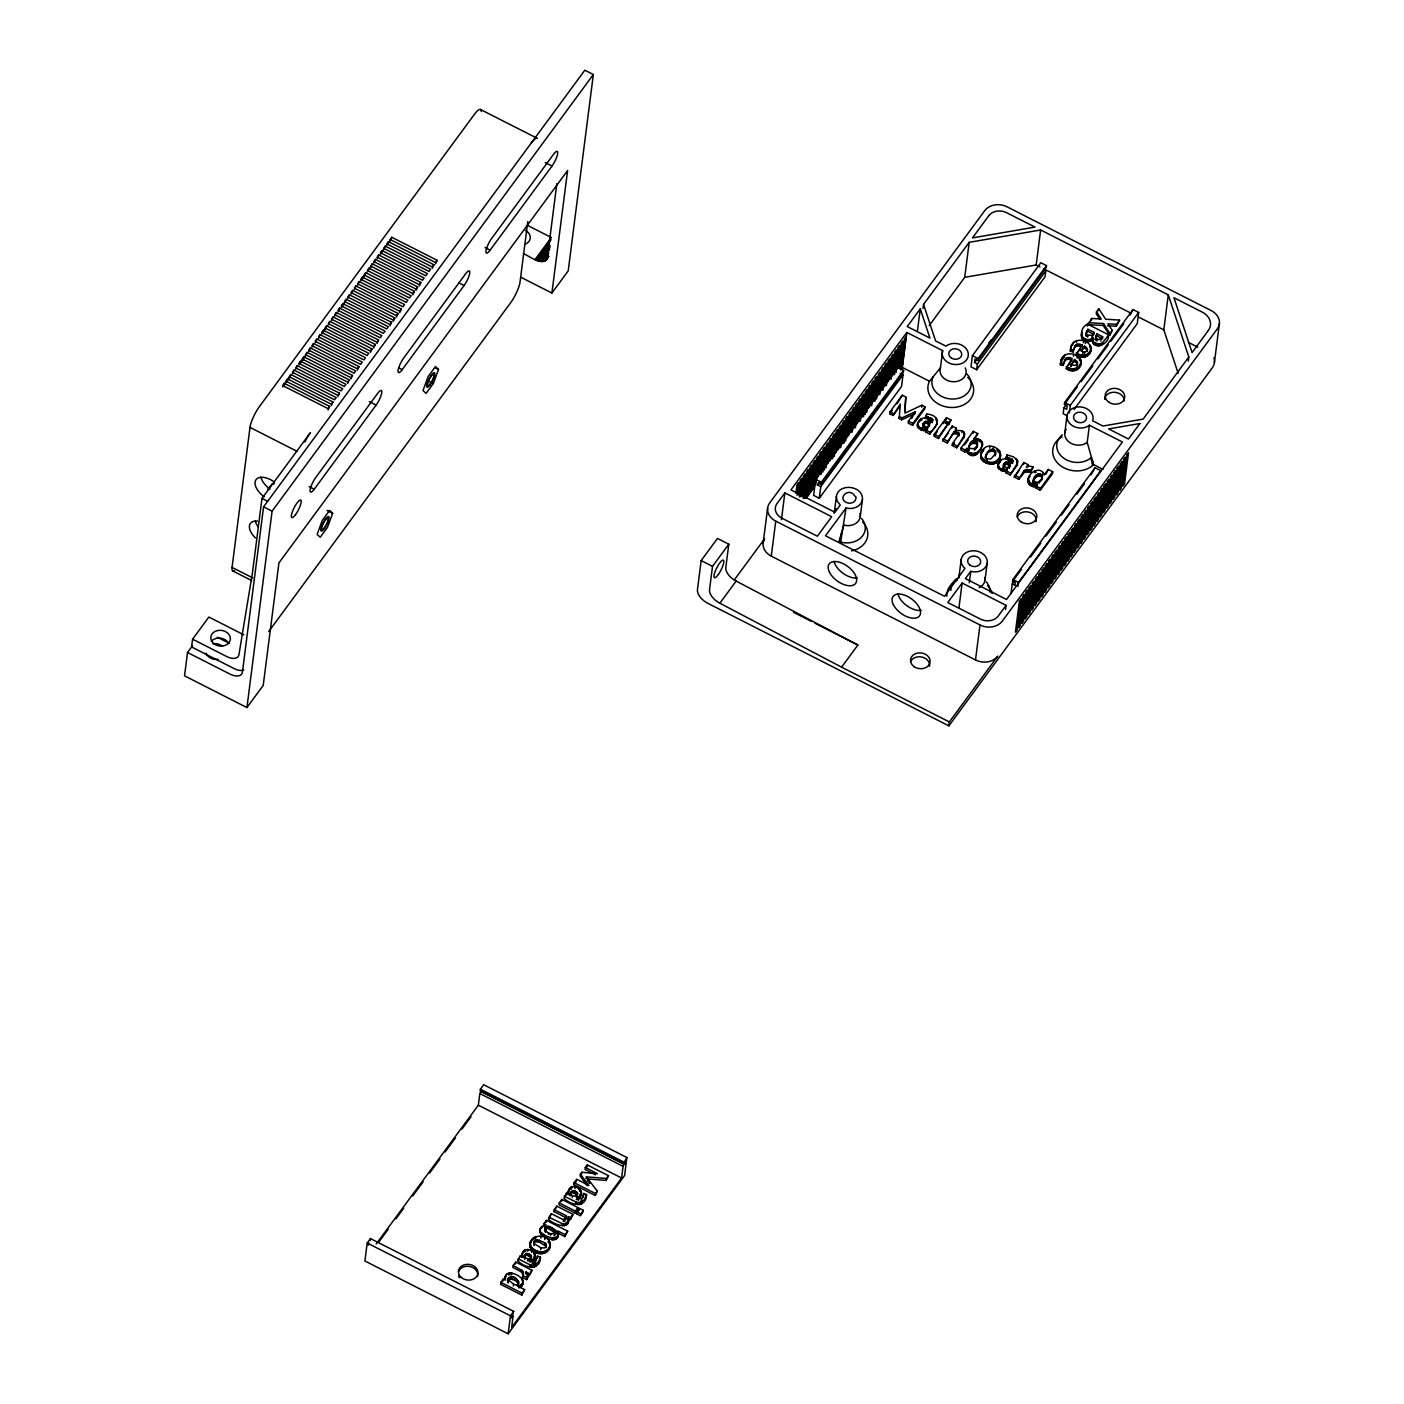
<?xml version="1.0" encoding="UTF-8"?>
<svg xmlns="http://www.w3.org/2000/svg" width="1404" height="1404" viewBox="0 0 1404 1404"><rect width="100%" height="100%" fill="white"/><g stroke="black" fill="none" stroke-linecap="round" stroke-linejoin="round"><path stroke-width="1.5" d="M1063.442 363.513L1066.391 357.915L1072.235 358.318L1065.952 368.48C1072.586 374.289 1083.449 368.55 1080.676 359.81C1076.412 351.175 1060.669 351.544 1060.617 362.811L1063.442 363.513L1063.197 365.461L1060.371 364.759L1060.511 363.303L1065.18 354.773M1080.676 359.81L1080.396 366.093M1073.393 349.982L1076.341 344.401L1082.186 344.787L1075.903 354.949C1082.537 360.775 1093.4 355.019 1090.61 346.297C1086.345 337.644 1070.62 338.031 1070.568 349.298L1073.393 349.982L1073.147 351.93L1070.322 351.228L1070.831 348.35M1090.61 346.297L1090.346 352.562M525.816 1273.919L526.061 1271.971L527.939 1275.797L526.605 1279.606L522.446 1277.482L523.429 1272.515L522.463 1270.69L513.18 1265.531L515.742 1262.056L531.941 1270.269L529.185 1275.622L531.941 1270.269M523.165 1275.99L523.429 1272.515M922.902 424.885L925.569 421.27L929.659 423.341L928.044 426.483L925.833 426.974L922.902 424.885L922.656 426.834M834.204 513.408L836.398 496.244C838.82 482.52 863.442 485.626 862.442 499.578L860.231 516.742M1092.909 337.697L1092.663 339.645C1081.484 347.771 1076.938 328.764 1087.503 324.078L1108.774 334.889L1108.511 336.837C1107.458 346.419 1089.785 350.193 1092.909 337.697C1089.504 341.821 1081.08 339.031 1081.589 333.503M1041.856 478.08L1041.61 480.01C1043.839 472.657 1032.238 476.605 1033.221 482.309C1032.519 469.48 1050.578 473.622 1037.696 482.502L1037.117 486.346C1031.045 488.908 1024.481 481.239 1030.22 476.272M1028.325 478.799L1030.22 483.187L1037.363 484.415L1036.152 488.171L1040.259 490.277L1052.474 473.674L1052.737 471.726L1048.244 469.445L1044.207 474.938C1040.943 464.654 1026.149 473.166 1028.044 482.011M1095.541 336.346L1096.068 338.382L1098.683 339.698L1103.053 336.942L1097.068 333.889L1095.243 339.364L1097.068 333.889M904.878 411.091L905.791 397.034L902.245 395.226L890.031 411.828L889.767 413.776L893.102 415.461L900.104 405.931M905.791 397.034L904.896 413.18L921.884 405.212L925.043 406.827L924.797 408.757L912.582 425.359L908.177 423.13L908.423 421.182L915.443 411.653L911.687 418.374M549.912 1247.191L549.929 1242.364C545.594 1232.186 526.956 1235.116 530.221 1247.507C534.661 1257.58 553.194 1254.79 549.929 1242.364M550.245 1243.786L549.403 1248.682M529.905 1246.103L530.765 1241.189M530.256 1242.698C530.028 1251.806 546.016 1255.773 549.648 1246.734M974.674 448.227L974.429 450.175C983.713 441.927 966.847 440.365 968.584 450.035C970.497 428.027 987.24 452.457 968.83 448.087M1009.283 466.391L1007.317 467.778L1003.772 466.584L1003.228 464.724L1005.878 462.091L1009.985 464.162L1009.02 468.322L1009.722 466.11L1006.844 464.004L1002.982 466.672M1033.519 479.571L1034.239 481.695L1037.696 482.502M959.248 434.064L952.491 443.576L952.245 445.524L956.703 447.788L964.267 437.013L963.846 431.958L962.144 430.765L955.053 430.291L956.247 428.132L952.21 426.079L942.663 440.663L947.156 442.944L954.106 431.888L958.581 432.748L959.002 436.012L959.055 433.345M963.846 431.958L964.513 435.082L956.703 447.788M915.18 413.601L901.666 419.814L899.192 418.55L900.35 404.001L893.102 415.461M556.054 1231.378C544.699 1242.014 540.119 1215.46 556.054 1231.378L555.756 1234.028M507.686 1278.974C525.851 1297.524 516.391 1265.917 507.441 1280.922C509.722 1276.517 519.708 1281.168 518.076 1285.45L518.567 1281.308M932.8 419.954L932.238 422.674L931.659 420.393L925.429 418.181L925.675 416.233L932.607 419.199L931.238 422.393C922.586 408.827 908.757 430.835 926.991 428.325L925.798 432.081L929.834 434.134L936.626 424.71L936.942 421.604M925.675 416.233L926.745 414.04C939.82 414.9 939.785 425.079 930.08 432.186L929.834 434.134M1013.109 460.775L1011.564 463.232C1002.895 449.649 989.065 471.674 1007.317 469.164L1006.106 472.902L1010.143 474.956L1016.935 465.549L1017.496 460.477L1013.741 456.984L1007.054 454.861L1005.755 459.003L1011.986 461.214L1012.547 463.495L1012.231 459.266L1006.001 457.055M1017.496 460.477L1017.18 463.601L1010.143 474.956M1000.543 453.931C1002.596 470.954 971.656 463.566 983.502 450.666L983.765 448.718C990.399 441.119 1007.037 451.737 997.612 459.828C991.013 467.55 974.358 456.791 983.765 448.718M1000.104 457.318L1000.087 454.457M192.541 645.682L187.522 652.491L184.538 675.833L246.928 707.546L263.215 685.415L278.922 562.916L567.602 170.551L551.895 293.05L520.708 277.185M243.91 634.819A13.127 7.16 36.3 0 1 242.91 634.345L208.88 617.058L192.594 639.189L191.593 646.963L234.135 668.585A13.127 7.16 36.3 0 0 243.857 670.006M234.503 570.638A16.409 3.984 -63.1 0 1 232.064 567.409L250 427.395A16.409 3.984 -63.1 0 1 259.389 406.616L474.359 114.408A16.409 3.984 -63.1 0 1 481.361 111.548M310.442 432.572L261.986 498.42L252.527 572.306L238.978 654.475A13.127 7.16 36.3 0 1 226.623 656.493L192.594 639.189M551.895 293.05L568.199 270.919L593.348 74.517L584.836 70.2L263.583 506.844L242.418 672.112A13.127 7.16 36.3 0 1 230.063 674.131L187.522 652.491M246.928 707.546L272.095 511.161L593.348 74.517M367.199 1242.996L364.9 1260.985L508.143 1333.8L624.587 1175.534L626.886 1157.545L483.66 1084.73L480.396 1089.153L480.15 1091.101L623.394 1163.916L625.008 1161.705L623.078 1166.338L621.586 1178.009L511.653 1327.429L513.144 1315.759L511.512 1317.97L513.706 1311.389L370.463 1238.574L367.199 1242.996L510.442 1315.811L508.143 1333.8M368.269 1245.155L368.585 1242.733M370.217 1240.522L370.463 1238.574M527.781 221.604L520.059 281.906A16.409 3.984 -63.1 0 1 510.67 302.702L268.69 631.572M556.861 183.626L547.384 257.616C543.208 267.743 528.36 255.212 523.429 253.72M376.167 1244.067L478.343 1105.194L479.835 1093.523L481.467 1091.312L624.71 1164.127M500.807 1282.343L500.561 1284.291L521.832 1295.102L524.657 1289.662L517.62 1286.082C535.679 1281.694 502.404 1263.249 505.493 1280.009L503.176 1279.132L500.807 1282.343L522.077 1293.154L521.832 1295.102M502.93 1281.08L503.176 1279.132M505.089 1276.411L504.615 1279.588L506.598 1274.305M505.422 1277.271L505.668 1275.323M507.634 1282.326L508.055 1278.272M508.704 1275.043L508.95 1273.095M508.195 1283.028L508.441 1281.08M508.423 1279.588L508.669 1277.64M509.161 1279.184L509.406 1277.236M510.108 1274.867L510.354 1272.919M510.038 1279.026L510.284 1277.096M511.021 1279.132L511.267 1277.184M511.688 1274.972L511.933 1273.024M513.18 1265.531L512.934 1267.479L521.323 1271.866L523.183 1274.463M512.513 1279.606L512.758 1277.658M515.496 1263.986L515.742 1262.056M513.355 1285.959L513.601 1284.011M514.601 1280.571L514.847 1278.623M530.063 1262.284L530.308 1260.336L533.432 1261.722L535.24 1261.09L537.644 1256.176L540.435 1257.159C540.558 1271.024 524.517 1268.251 517.865 1260.774L520.428 1255.685L522.709 1256.562C519.568 1242.751 544.401 1252.368 532.046 1261.529L535.029 1254.965M516.584 1281.676L516.83 1279.728M520.428 1255.685L517.865 1260.774M517.479 1286.029L517.743 1284.098M517.76 1282.554L518.023 1280.606M522.165 1255.422L521.919 1257.37L522.411 1252.894M518.48 1284.695L518.796 1282.027M523.043 1251.771L521.849 1256.053M519.094 1285.976L518.831 1287.924L522.2 1285.766L523.06 1280.097M521.323 1271.866L521.568 1269.918M524.499 1252.035L524.745 1250.086M520.129 1287.503L520.375 1285.555M522.2 1272.638L522.463 1270.69M524.833 1254.685L524.096 1257.651L524.833 1254.685L526.763 1253.439L530.677 1254.878L531.256 1258.721L531.396 1255.808M525.465 1251.543L525.728 1249.595M521.253 1286.784L521.498 1284.835M522.446 1277.482L523.411 1274.06M522.832 1273.516L523.078 1271.568M524.815 1259.458L524.341 1255.702M522.112 1280.729L522.358 1278.798M524.587 1256.633L525.71 1253.842M522.2 1285.766L522.446 1283.818M525.465 1255.773L526.763 1253.439M522.85 1284.555L523.306 1281.361M527.641 1251.192L527.886 1249.244M531.151 1257.738L527.728 1255.457L527.974 1253.509M527.518 1260.827L527.764 1258.879L525.061 1257.51M527.132 1273.077L527.693 1277.745M529.115 1255.983L529.361 1254.035M530.221 1247.507L530.484 1245.559M526.605 1279.606L527.939 1275.797M528.799 1260.95L531.502 1256.773M527.202 1278.974L527.448 1277.026M527.553 1276.324L527.799 1274.376M530.94 1248.805L531.186 1246.875M529.887 1260.581L530.133 1258.651M530.431 1256.826L530.677 1254.878M532.678 1240.206L532.923 1238.258M531.484 1252.315L531.73 1250.385M529.905 1266.812L530.168 1264.864L518.111 1258.844M532.011 1250.034L532.274 1248.086M534.047 1239.153L534.292 1237.205M534.433 1240.996L533.66 1244.313L534.433 1240.996L537.381 1239.714L544.647 1242.716L546.103 1244.137L546.314 1247.489L546.103 1244.137M531.274 1267.198L531.537 1265.25L530.168 1264.864M533.485 1251.175L533.731 1249.244M534.134 1245.717L533.924 1242.364M532.204 1263.372L532.449 1261.424M533.608 1253.877L533.853 1251.947M535.573 1238.416L535.819 1236.468M534.187 1242.944L535.661 1239.995M532.572 1267.338L532.818 1265.39L538.171 1262.442L540.435 1257.159M533.608 1260.055L533.853 1258.107M534.52 1252.877L534.643 1257.949M533.169 1263.67L533.432 1261.722M534.661 1255.86L534.906 1253.93M535.328 1252.245L535.573 1250.315M533.801 1267.233L534.047 1265.285M534.099 1263.565L534.362 1261.617M535.415 1241.943L537.118 1241.645L537.381 1239.714M535.24 1261.09L534.994 1263.038L536.1 1260.178M534.942 1266.882L535.187 1264.951M564.864 1236.608L565.128 1234.66L557.809 1230.939C563.022 1250.999 525.658 1230.852 546.051 1224.885L544.05 1223.568L546.419 1220.357L567.69 1231.168L564.864 1236.608L557.563 1232.887M537.276 1253.105L537.521 1251.157M539.978 1232.536L540.154 1229.448M539.908 1231.396L540.452 1228.307M536.012 1266.303L536.258 1264.355M545.858 1246.085L539.312 1242.066L539.557 1240.118M540.435 1233.66L540.224 1230.588M541.119 1227.149L540.189 1230.255M537.399 1258.124L537.644 1256.176M541.768 1228.184L542.014 1226.236M540.821 1238.135L541.084 1236.204M541.242 1234.783L540.68 1231.712M539.171 1253.649L539.417 1251.701M540.663 1249.753L540.909 1247.805L534.38 1243.786M543.804 1225.516L544.05 1223.568M540.979 1253.877L541.224 1251.929M544.366 1226.973L544.612 1225.025M544.629 1230.992L544.963 1228.307M544.717 1230.255L545.349 1227.57M546.174 1222.305L546.419 1220.357M545.103 1229.518L545.945 1226.973M542.716 1253.79L542.962 1251.859M544.682 1239.539L544.928 1237.591M545.401 1232.396L545.647 1230.448M544.401 1244.664L544.647 1242.716M545.7 1228.921L546.665 1226.605M546.419 1228.553L547.542 1226.482M548.543 1219.076L551.351 1213.653L562.723 1219.427L565.689 1218.637L565.935 1215.601L554.282 1209.686L556.844 1206.176L573.043 1214.407L570.48 1219.497L567.742 1218.409C571.849 1230.764 552.123 1224.341 548.543 1219.076L551.351 1213.653M544.383 1253.386L544.629 1251.438M555.808 1233.326L548.297 1228.518L548.543 1226.569M545.893 1252.649L546.138 1250.701M548.578 1234.379L548.824 1232.449M549.824 1228.991L550.07 1227.061M547.262 1251.596L547.507 1249.648M549.227 1241.031L548.982 1242.979L547.911 1241.75M548.473 1250.209L548.718 1248.261M550.666 1235.344L550.912 1233.414M551.86 1229.939L552.105 1227.991M566.233 1217.215L565.987 1219.163L565.689 1217.549L554.018 1211.617L554.282 1209.686M552.105 1239.978L552.351 1238.03L556.704 1236.942L558.564 1233.519M553.773 1231.01L554.018 1229.062M556.844 1206.176L554.018 1211.617M554.018 1235.766L554.264 1233.818M553.773 1239.943L554.036 1237.995M554.984 1231.922L555.229 1229.974M554.773 1235.362L555.019 1233.432M555.545 1232.624L555.791 1230.676M559.266 1202.895L559.02 1204.843L575.201 1213.074L578.027 1207.615L561.846 1199.385L559.266 1202.895L575.447 1211.125L575.201 1213.074M555.229 1239.574L555.475 1237.626M556.458 1238.89L556.704 1236.942M561.6 1201.333L561.846 1199.385M557.441 1237.854L557.704 1235.906M558.09 1236.678L558.336 1234.73M558.388 1232.256L558.318 1235.467M576.184 1199.595C592.786 1192.575 566.409 1177.71 568.831 1193.874L566.532 1193.014L563.969 1198.103C570.621 1205.58 586.679 1208.353 586.539 1194.471L583.766 1193.488L583.081 1197.436L583.766 1193.488M562.32 1225.797L562.565 1223.849L548.788 1217.145M566.286 1194.962L566.532 1193.014M563.285 1221.603L563.53 1219.655M564.162 1221.48L564.408 1219.532M568.287 1192.751L568.041 1194.681L568.216 1191.434M567.971 1193.365L568.515 1190.223M564.408 1225.99L564.654 1224.042L568.567 1220.813L567.988 1216.478L570.726 1217.549L573.043 1214.407M564.882 1221.129L565.128 1219.181M569.164 1189.083L568.269 1192.171M565.689 1217.549L565.935 1215.601M570.621 1189.363L570.866 1187.415M566.145 1225.429L566.391 1223.481M570.463 1193.014L570.287 1195.91C568.76 1191.013 575.271 1188.942 577.5 1193.119L576.886 1197.085L577.5 1193.119M570.217 1194.962L570.954 1191.996M571.586 1188.855L571.832 1186.906M567.549 1224.13L567.795 1222.182M570.708 1193.944L571.832 1191.154M568.497 1219.725L568.76 1217.777M568.304 1222.761L568.567 1220.813M568.655 1221.304L568.901 1219.356M572.13 1197.577L572.376 1195.629L570.533 1193.962M571.586 1193.102L572.885 1190.767M608.494 1175.71L606.458 1178.482L586.381 1176.85L597.209 1191.048L595.156 1195.453L573.867 1184.643L574.131 1182.694L576.658 1179.255L588.855 1185.467L580.396 1174.165L581.818 1172.252L597.507 1173.691L585.31 1167.496L587.223 1164.899L608.494 1175.71L606.212 1180.431L588.136 1178.956M570.48 1219.497L570.726 1217.549M577.377 1196.05L573.85 1192.768L574.096 1190.838M574.956 1188.661L575.219 1186.713M575.236 1193.295L575.482 1191.347M576.553 1194.155L576.798 1192.207M576.026 1204.123L576.272 1202.175L564.215 1196.155M580.396 1174.165L580.15 1176.113L587.398 1185.801M579.045 1188.433L579.729 1191.206L579.975 1189.258M577.395 1204.509L577.641 1202.561L576.272 1202.175M578.15 1198.841L581.151 1192.277M578.325 1200.683L578.571 1198.735L576.43 1197.647L578.395 1196.91M581.572 1174.2L581.818 1172.252M576.816 1213.898L579.659 1208.44L583.116 1210.195L582.871 1212.143L580.291 1215.653L576.816 1213.898L579.659 1208.44M578.694 1204.65L578.939 1202.719L584.292 1199.771L586.539 1194.471M579.712 1197.366L579.957 1195.418M580.642 1190.206L580.765 1195.278M580.782 1193.189L581.028 1191.241M579.905 1204.562L580.168 1202.614M581.116 1200.367L583.344 1195.488M585.31 1167.496L585.064 1169.444L595.524 1174.762M581.063 1204.211L581.309 1202.263M580.291 1215.653L583.116 1210.195M582.133 1203.614L582.379 1201.684M586.977 1166.847L587.223 1164.899M586.135 1178.798L586.381 1176.85M595.156 1195.453L597.209 1191.048M606.212 1180.431L606.458 1178.482M623.394 1163.916L626.886 1157.545M728.799 544.208L712.512 566.338L709.529 589.68A13.127 7.16 36.3 0 0 719.866 603.229L841.593 667.163L857.879 645.033L736.152 581.081A13.127 7.16 36.3 0 1 725.815 567.549L728.799 544.208L717.462 538.434L701.175 560.582L697.437 589.75A13.127 7.16 36.3 0 0 707.774 603.281L948.876 725.85L1212.319 367.795A16.409 13.145 7.3 0 0 1213.916 357.844M763.127 543.225L767.602 508.23M997.823 656.107L997.068 657.037A16.409 13.145 7.3 0 1 975.499 659.95L771.27 556.142L775.763 521.147A16.409 13.145 7.3 0 1 769.725 502.878L984.713 210.67A16.409 13.145 7.3 0 1 1007.037 206.809L1211.248 310.617A16.409 13.145 7.3 0 1 1217.286 328.905L1002.316 621.094A16.409 13.145 7.3 0 1 979.992 624.956L775.763 521.147M781.431 519.655L784.854 492.892L831.694 516.707L817.339 536.205L781.852 518.164A13.127 10.512 7.3 0 1 777.026 503.545L784.854 492.892M795.91 493.243L796.963 484.942L798.595 482.73L796.998 495.173M798.367 495.033L800.227 480.519L801.859 478.308L799.455 496.963M800.824 496.823L803.474 476.096L805.106 473.868L802.193 496.683M803.281 498.631L806.738 471.656L808.371 469.445L804.65 498.49M807.633 496.138L811.617 465.022L810.003 467.234L806.019 498.35L814.162 487.276L818.146 456.16L816.514 458.388L812.53 489.487M809.266 493.927L813.249 462.811L814.882 460.6L810.898 491.698L807.072 492.365M819.304 498.262L820.796 486.609L817.953 485.152L818.269 482.73L821.112 484.169L903.351 372.376L903.597 370.445L897.928 367.55L815.671 479.343L813.618 495.384L819.304 498.262L901.543 386.486L903.035 374.815L900.21 373.376M815.777 485.064L819.76 453.948L821.393 451.737L818.216 476.623M819.831 474.412L823.025 449.526L824.657 447.314L821.2 474.271M821.112 484.169L821.358 482.221L903.597 370.445M822.832 472.06L826.289 445.103L827.904 442.892L824.464 469.849M826.078 467.637L829.536 440.663L831.168 438.452L827.974 463.355M829.606 461.126L832.8 436.24L834.432 434.029L831.238 458.915M832.607 458.775L836.047 431.818L837.679 429.606L834.222 456.563M836.117 452.281L839.311 427.395L840.943 425.184L837.749 450.07M839.381 447.858L842.576 422.955L844.19 420.744L840.75 447.718M842.646 443.418L845.822 418.532L847.454 416.321L843.997 443.278M845.629 441.067L849.087 414.11L850.719 411.898L847.525 436.784M849.157 434.573L852.333 409.687L853.965 407.458L850.789 432.362M852.14 432.221L855.598 405.247L857.23 403.036L854.036 427.922M855.405 427.781L858.862 400.824L860.476 398.613L857.3 423.499M862.442 499.578C861.319 506.809 852.509 509.827 846.068 507.95L840.645 542.137L838.995 541.646L843.857 525.114A13.127 10.53 7.3 0 0 860.02 513.425M858.932 421.288L862.109 396.402L863.741 394.191L860.283 421.147M862.179 416.865L865.373 391.979L867.005 389.75L863.548 416.725M865.18 414.513L868.62 387.539L870.252 385.328L866.794 412.302M868.69 408.002L871.884 383.116L873.516 380.905L870.322 405.791M871.691 405.651L875.148 378.694L876.763 376.483L873.586 401.368M874.938 401.228L878.395 374.271L880.027 372.042L876.57 399.017M878.465 394.717L881.659 369.831L883.291 367.62L879.834 394.577M881.73 390.294L884.906 365.409L886.538 363.197L883.081 390.154M884.976 385.872L888.17 360.986L889.803 358.775L886.345 385.731M888.241 381.449L891.435 356.546L893.049 354.334L889.873 379.22M891.224 379.098L894.681 352.123L896.314 349.912L893.119 374.798M894.488 374.657L897.946 347.701L899.578 345.489L896.121 372.446M898.016 368.164L901.192 343.278L902.825 341.067L899.367 368.023M902.105 367.743L906.089 336.627L904.457 338.838L900.473 369.954L902.333 367.427L906.826 332.432L942.663 350.649L940.452 367.795L929.378 381.449A22.955 18.41 7.3 0 0 953.807 407.441A22.955 18.41 7.3 0 0 969.251 378.957M899.192 418.55L899.438 416.619L901.912 417.865L915.443 411.653M902.245 395.226L897.103 403.808M901.666 419.814L901.912 417.865M917.374 331.502L920.269 308.845L907.247 326.553L929.939 338.083L920.269 308.845M923.007 308.529L923.534 304.422L969.199 242.33L1040.645 229.975L1168.286 294.858L1188.819 357.002L1188.293 361.126M912.582 425.359L912.828 423.429L925.043 406.827M926.991 428.325L926.745 430.273C922.358 431.923 915.39 428.08 917.76 422.762M917.532 426.588L917.777 424.64M917.935 427.448L918.181 425.5M918.83 420.691L917.391 425.675M918.62 428.273L918.865 426.325M919.655 419.761L919.409 421.709L920.638 419.059M921.638 407.16L921.884 405.212M921.515 420.516L921.761 418.585M920.778 429.747L921.042 427.799M922.919 423.903L922.674 425.851L925.324 423.218L927.851 423.639L929.343 426.325L929.659 423.341M922.217 430.326L922.481 428.378M923.235 424.745L923.481 422.815M923.2 427.693L923.446 425.745M924.218 423.745L924.464 421.797M923.744 430.642L923.99 428.694M924.306 428.448L924.552 426.518M925.324 423.218L925.569 421.27M926.5 415.988L926.745 414.04M925.376 430.642L925.622 428.711M926.517 423.183L926.78 421.235M927.939 418.638L928.184 416.69M927.851 423.639L928.097 421.691M928.044 421.358L928.29 419.41M927.798 428.431L928.044 426.483M928.921 424.394L929.167 422.446M929.957 422.709L930.203 420.761M930.466 419.656L930.729 417.708M931.659 420.393L931.923 418.445M932.361 421.147L932.607 419.199M935.906 417.813L936.45 420.656L936.696 418.708M934.222 434.292L933.976 436.24L938.469 438.522L948.016 423.938L943.523 421.656L934.222 434.292L938.714 436.574L938.469 438.522M936.626 424.71L936.872 422.779M937.03 423.639L937.381 420.656M943.26 423.604L943.523 421.656M944.453 420.393L944.19 422.341L948.7 424.622L950.929 419.971L946.436 417.69L944.453 420.393L948.946 422.674L948.7 424.622M946.191 419.638L946.436 417.69M929.202 325.623L964.724 277.325L969.199 242.33M947.156 442.944L954.106 431.888M951.965 428.027L952.21 426.079M956.001 430.063L956.247 428.132M953.842 433.836L955.826 433.678L956.071 431.73M958.809 435.293L957.879 432.274M958.335 434.696L958.581 432.748M961.898 432.695L962.144 430.765M977.412 363.899L974.569 362.46L975.008 359.055L977.833 360.495L1046.243 267.532L1046.489 265.584L1040.82 262.706L972.41 355.668L970.989 366.848L976.657 369.726L1045.067 276.763L1045.804 270.937L977.412 363.899L976.657 369.726M974.376 439.838L977.781 433.625L973.305 431.344L961.091 447.946L960.845 449.894L964.952 451.983L966.724 448.49L964.952 451.983M964.267 437.013L964.636 433.415M977.833 360.495L978.097 358.546L1046.489 265.584M977.781 433.625L973.569 439.329C992.259 435.328 976.061 466.409 966.742 451.614L966.724 448.49M967.409 452.772L966.987 449.666M968.374 449.333L968.672 446.577M968.935 447.314L969.181 445.366M968.374 453.79L967.654 450.824M969.076 450.649L969.322 448.701M969.989 445.717L970.234 443.769M969.567 454.563L968.62 451.842M971.199 444.226L971.463 442.278M973.06 433.292L973.305 431.344M972.27 443.313L972.516 441.365M971.041 455.177L971.287 453.229L969.813 452.614M973.112 442.892L973.358 440.944M972.481 455.475L972.726 453.527L976.833 452.632L980.641 449.017L982.677 444.138M973.972 442.716L974.218 440.768M974.92 440.874L975.166 438.925M974.85 442.804L975.096 440.856M973.885 455.475L974.13 453.527M975.745 443.137L975.991 441.189M958.967 576.833L961.178 559.652M976.482 440.803L976.728 438.855M975.692 448.613L975.938 446.683M976.552 443.664L976.815 441.733M975.254 455.177L975.499 453.229M976.763 446.981L977.009 445.05M977.079 444.296L977.342 442.348M977.272 445.823L977.57 443.067M977.991 441.049L978.255 439.119M976.587 454.58L976.833 452.632M979.483 441.646L979.729 439.698M958.967 607.721L962.126 583.011L1006.089 605.352L1005.562 609.476M980.817 442.506L981.063 440.558M981.747 443.524L981.993 441.593M980.606 456.563L981.027 453.159M982.537 442.786L982.414 446.086M980.799 457.985L981.063 456.037M981.343 453.615L981.589 451.667M981.414 459.371L981.659 457.423M982.309 452.07L982.554 450.122M982.414 460.635L982.66 458.704M948.876 725.85L949.367 721.954L997.068 657.037M983.8 461.811L984.046 459.863M969.251 582.8L970.831 571.375A13.127 10.53 7.3 0 0 987.223 560.968A13.127 10.53 7.3 0 0 968.637 551.526A13.127 10.53 7.3 0 0 964.952 568.392L944.559 596.296L825.499 535.784L846.068 507.95M985.994 454.598L985.345 458.301C985.134 453.492 990.627 446.296 995.348 450.789L995.173 455.879L995.822 452.193M985.573 462.864L985.836 460.933M987.1 460.758L985.59 456.353M985.731 456.546L988.907 450.631M987.556 463.724L987.802 461.776M989.68 448.104L989.925 446.174M988.662 452.579L990.61 449.543M989.451 464.233L989.697 462.285M990.346 451.491L992.066 451.193L992.312 449.245M991.259 464.391L991.505 462.442M993.365 448.753L993.611 446.823M995.559 454.141L994.032 449.719M992.997 464.197L993.242 462.267M995.103 452.737L995.348 450.789M994.558 463.706L994.822 461.758M997.349 448.718L997.103 450.649L999.49 453.088L999.736 451.14M996.015 462.899L996.278 460.951M997.366 461.776L997.612 459.828M998.49 451.825L998.735 449.877M1007.317 469.164L1007.054 471.095L1005.685 471.481L1001.105 470.568L997.84 467.409L998.068 463.583M998.595 460.354L998.841 458.406M998.244 468.269L998.507 466.339M999.139 461.512L997.84 467.409M999.543 458.81L999.788 456.862M998.928 469.094L999.174 467.146M999.981 460.582L999.718 462.53L1000.964 459.88M985.011 580.168L987.205 562.986M975.499 659.95L979.992 624.956M1001.105 470.568L1001.35 468.62M1002.544 471.147L1002.789 469.199M1003.544 465.584L1003.807 463.636M1003.772 466.584L1003.509 468.515L1002.965 467.655M1004.527 464.566L1004.79 462.618M1004.053 471.463L1004.299 469.515M1005.633 464.04L1005.878 462.091M1006.808 456.809L1007.054 454.861M1005.685 471.481L1005.931 469.533M1006.844 464.004L1007.089 462.056M1008.247 459.459L1008.493 457.511M1008.16 464.461L1008.405 462.513M1008.353 462.179L1008.599 460.231M1009.23 465.215L1009.476 463.267M1009.651 467.146L1009.985 464.162M1010.266 463.531L1010.511 461.583M1010.792 460.477L1011.038 458.529M1040.031 266.953L1036.17 264.987L1040.645 229.975M1011.986 461.214L1012.231 459.266M1012.67 461.969L1012.916 460.021M1016.215 458.634L1016.759 461.477L1017.005 459.529M1028.167 464.689L1026.236 467.304L1029.114 466.04L1033.239 466.988L1030.606 472.183L1024.604 472.095L1018.725 479.326L1014.25 477.044L1023.797 462.46L1028.167 464.689L1027.921 466.637M1016.935 465.549L1017.18 463.601M1017.338 464.461L1017.689 461.477M1018.725 479.326L1023.937 470.831L1027.061 469.462L1030.852 470.235L1033.239 466.988M1023.551 464.408L1023.797 462.46M1023.691 472.779L1023.937 470.831M1024.604 472.095L1024.85 470.164M1025.657 471.656L1025.903 469.708M1011.003 593.646L1012.249 583.924L1014.829 580.431M1012.249 583.924L1015.092 585.363L1015.39 582.941L1012.565 581.502L1012.81 579.554L1095.05 467.76L1100.736 470.638L1018.479 582.432L1017.97 586.451M1026.815 471.411L1027.061 469.462M1028.711 471.516L1028.956 469.568M1028.342 483.169L1028.588 481.221M1028.992 484.204L1029.237 482.256M1030.606 472.183L1030.852 470.235M1029.974 485.135L1030.22 483.187M1031.291 485.942L1031.536 483.994M1032.66 486.468L1032.923 484.52M1033.449 483.029L1033.713 481.081M1033.783 480.343L1034.028 478.395M1034.888 470.691L1034.643 472.639L1036.222 472.148M1033.993 483.643L1034.239 481.695M1034.871 478.694L1035.117 476.763M1034.204 486.732L1034.45 484.784M1034.818 484.187L1035.064 482.239M1036.117 477.167L1036.363 475.219M1035.713 484.52L1035.959 482.572M1035.731 486.697L1035.976 484.749M1037.152 476.254L1037.398 474.306M1036.591 484.608L1036.836 482.66M1037.977 475.851L1038.24 473.903M1038.855 475.693L1039.1 473.745M1039.767 475.798L1040.013 473.85M1039.346 483.099L1039.592 481.151M1040.715 476.167L1040.961 474.219M1040.575 481.607L1040.82 479.659M1041.487 476.676L1041.733 474.727M1040.259 490.277L1040.522 488.329L1052.737 471.726M1041.961 477.29L1042.224 475.342M1042.189 477.992L1042.435 476.044M1042.119 478.799L1042.365 476.869M1043.154 474.622L1043.4 472.674M1060.371 364.759L1061.143 359.933M1048.244 469.445L1045.98 474.131M1063.583 357.757L1063.828 355.809M1063.197 365.461L1065.022 359.213M1064.776 361.161L1066.391 357.915M1066.145 359.863L1067.812 359.266L1068.058 357.336M1067.461 369.234L1067.707 367.286L1066.198 366.532M1070.322 351.228L1071.076 346.419M1068.374 365.18L1071.989 360.249L1069.76 359.406L1070.006 357.458M1066.496 404.37L1063.916 407.88L1063.161 413.706L1066.952 415.637L1064.829 432.941M1074.007 409.582L1137.24 323.622L1138.679 312.443L1133.01 309.564L1064.601 402.527L1064.355 404.475L1067.18 405.914L1066.759 409.319L1063.916 407.88M1069.269 370.042L1069.515 368.094L1067.707 367.286M1074.551 359.529L1070.673 366.409L1074.551 359.529L1077.394 361.951L1076.938 366.251L1077.675 363.127M1073.779 342.295L1072.34 345.595M1070.989 370.568L1071.234 368.62L1069.515 368.094M1073.446 356.3L1073.691 354.352M1073.147 351.93L1074.973 345.7M1072.638 370.814L1072.884 368.866L1077.394 367.848L1080.641 364.145M1074.727 347.648L1076.341 344.401M1076.394 342.471L1076.64 340.523M1074.2 370.779L1074.446 368.831M1069.321 412.864L1070.269 405.405L1138.679 312.443M1076.096 346.332L1077.763 345.753L1078.009 343.804M1077.43 365.075L1076.341 360.74M1077.131 358.178L1077.394 356.23M1077.412 355.721L1077.658 353.773L1076.148 353.001M1075.745 370.445L1075.99 368.497M1077.149 363.882L1077.394 361.951M1082.186 344.787L1081.94 346.735L1079.711 345.875L1079.957 343.945M1049.63 585.679L1053.614 554.58L1051.982 556.791L1047.998 587.907L1049.63 585.679L1045.804 586.346M1077.149 369.796L1077.394 367.848M1078.816 357.336L1079.658 360.477L1079.904 358.529M1081.326 336.591L1081.571 334.643M1081.887 332.327L1081.343 335.451M1079.22 356.511L1079.465 354.58L1077.658 353.773M1081.624 337.82L1081.87 335.872M1078.395 368.831L1078.658 366.883M1082.273 338.943L1082.537 336.995M1079.518 367.567L1079.764 365.619M1080.94 357.037L1081.185 355.107L1079.465 354.58M1083.309 339.926L1083.555 337.978M1083.397 342.787L1083.642 340.839M1080.834 364.636L1081.098 361.249M1082.747 353.65L1082.993 351.702L1080.869 350.93L1084.502 345.998L1087.626 349.614L1086.134 351.632L1082.993 351.702M1082.589 357.283L1082.835 355.352L1087.345 354.317L1090.592 350.631M1084.695 340.786L1084.941 338.838M1081.835 351.228L1084.502 345.998M1085.713 334.205L1087.907 329.238L1094.26 332.467L1094.014 334.415L1087.661 331.186L1087.907 329.238M1087.24 326.026L1087.503 324.078M1085.327 343.629L1085.573 341.681M1086.591 331.028L1086.415 336.328L1085.748 335.328M1084.151 357.265L1084.397 355.317M1084.502 353.878L1084.748 351.948M1119.655 320.094L1116.566 324.289L1107.914 323.815L1112.196 330.221L1109.634 335.31L1103.281 325.5L1088.275 324.64L1091.645 318.445L1101.227 319.024L1096.506 311.828L1098.788 308.722L1105.668 319.234L1119.655 320.094L1116.32 326.237L1107.668 325.763M1087.38 351.562L1086.292 347.227M1086.889 341.576L1087.152 339.628M1087.749 337.223L1087.995 335.275L1086.661 334.38M1085.696 356.914L1085.941 354.984M1087.1 350.368L1087.345 348.42M1091.399 320.375L1091.645 318.445M1059.406 572.411L1063.39 541.295L1061.757 543.506L1057.774 574.622L1059.406 572.411L1055.58 573.06M1087.1 356.265L1087.345 354.317M1088.96 341.646L1089.206 339.715M1088.346 355.317L1088.609 353.369M1089.609 346.963L1089.855 345.015M1090.89 340.997L1091.136 339.066M1089.469 354.036L1089.715 352.088M1091.75 337.118L1094.26 332.467M1090.785 351.105L1091.031 347.718M1092.839 336.012L1093.084 334.064M1096.506 311.828L1096.261 313.776L1099.806 319.164M1092.716 342.629L1092.575 339.189M1093.716 343.945L1092.979 340.698M1098.542 310.67L1098.788 308.722M1095.927 337.065L1096.173 335.117M1095.804 340.312L1096.068 338.382M1095.243 344.98L1095.489 343.032L1093.962 341.997M1096.559 345.542L1096.805 343.594L1095.489 343.032M1096.98 341.137L1097.226 339.189M1097.823 345.858L1098.086 343.91L1096.805 343.594M1099.051 345.928L1099.314 343.98L1102.473 342.857L1108.774 334.889M1102.947 469.392L1093.593 464.636L1087.205 442.4L1089.399 425.236L1122.393 441.997L1006.51 599.49L965.39 578.588L970.726 571.323M1100.245 345.735L1100.49 343.804M1100.894 341.119L1101.157 339.171M1103.281 325.5L1103.544 323.569L1088.521 322.692M1102.228 344.805L1102.473 342.857M1109.634 335.31L1112.196 330.221M1095.05 467.76L1090.961 474.938M1116.32 326.237L1116.566 324.289M1133.01 309.564L1130.167 315.005M1178.167 373.359L1163.811 329.87L1168.286 294.858M1214.425 362.443L1219.409 323.552M839.662 541.856L841.487 533.169M1092.33 341.137L1092.663 339.645M836.398 496.244L837.065 500.877L840.276 505.036L834.941 512.267L790.943 489.908L906.826 332.432M332.643 513.32L327.448 527.395L320.182 537.293L317.146 534.38L322.341 520.305L329.624 510.424L332.643 513.32L326.974 510.442M433.309 383.538L438.504 369.463L435.486 366.549L428.202 376.43L423.008 390.505L426.026 393.418L433.309 383.538L429.519 381.607M546.577 1245.541L544.822 1247.91L540.909 1247.805M940.417 367.901L940.452 367.795A13.127 10.53 7.3 0 0 953.772 381.748A13.127 10.53 7.3 0 0 965.268 367.918M933.116 376.851L932.835 377.465A19.674 15.777 7.3 0 0 955.141 398.894A19.674 15.777 7.3 0 0 966.742 373.868M282.678 386.925L284.292 383.362L329.677 406.423L328.062 409.986M283.503 386.486L287.539 378.922L332.923 402L331.309 405.563M285.942 382.485L287.539 378.922M286.767 382.063L290.803 374.499L336.188 397.578L334.556 399.789L289.171 376.711M289.189 378.062L290.803 374.499M292.453 373.639L294.05 370.077L339.435 393.138L337.837 396.7M295.7 369.217L297.315 365.654L342.699 388.715L341.067 390.926L295.682 367.866L297.315 365.654M298.964 364.777L300.579 361.214L345.963 384.292L344.331 386.504L298.947 363.425L300.579 361.214M299.789 364.356L303.826 356.791L349.21 379.852L347.595 383.432M302.229 360.354L303.826 356.791M303.053 359.933L307.09 352.369L352.474 375.43L350.86 378.992M305.475 355.932L307.09 352.369M308.74 351.509L310.337 347.929L355.721 371.007L354.106 373.218L308.722 350.158L310.337 347.929M311.986 347.069L313.601 343.506L358.985 366.584L357.371 370.147M315.251 342.646L316.865 339.084L362.25 362.144L360.617 364.373L315.233 341.295L316.865 339.084M318.515 338.224L320.112 334.661L365.496 357.722L363.864 359.933L318.497 336.872L320.112 334.661M321.762 333.801L323.376 330.221L368.761 353.299L367.128 355.51L321.744 332.45L323.376 330.221M322.587 333.362L326.641 325.798L372.007 348.876L370.41 352.439M325.026 329.361L326.641 325.798M328.273 324.938L329.887 321.376L375.272 344.436L373.657 347.999M331.537 320.516L333.152 316.953L378.536 340.014L376.921 343.576M334.801 316.075L336.398 312.513L381.783 335.591L380.151 337.802L334.784 314.724L336.398 312.513M338.048 311.653L339.663 308.09L385.047 331.168L383.415 333.38L338.031 310.302L339.663 308.09M341.312 307.23L342.927 303.668L388.294 326.728L386.679 328.94L341.295 305.879L342.927 303.668M342.137 306.792L346.174 299.245L391.558 322.306L389.943 325.868M344.559 302.808L346.174 299.245M347.823 298.368L349.438 294.805L394.822 317.883L393.208 321.446M351.088 293.945L352.685 290.382L398.069 313.461L396.472 317.023M354.334 289.522L355.949 285.96L401.333 309.02L399.719 312.583M357.599 285.1L359.213 281.537L404.58 304.598L402.966 306.809L357.581 283.748L359.213 281.537M360.846 280.66L362.46 277.097L407.844 300.175L406.212 302.387L360.828 279.308L362.46 277.097M361.67 280.238L365.724 272.674L411.109 295.735L409.477 297.964L364.092 274.886M364.11 276.237L365.724 272.674M367.374 271.814L368.971 268.252L414.355 291.312L412.758 294.875M368.989 269.603L372.235 263.812L417.62 286.89L416.005 290.452M370.621 267.392L372.235 263.812M373.885 262.952L375.5 259.389L420.867 282.467L419.269 286.03M377.132 258.529L378.747 254.966L424.131 278.027L422.499 280.256L377.114 257.178L378.747 254.966M380.396 254.106L382.011 250.544L427.395 273.604L425.763 275.816L380.379 252.755L382.011 250.544M381.221 253.668L385.258 246.104L430.642 269.182L429.01 271.393L383.643 248.332M383.661 249.666L385.258 246.104M386.907 245.244L388.522 241.681L433.906 264.759L432.292 268.322M388.539 243.032L391.786 237.258L437.153 260.319L435.556 263.882M390.172 240.821L391.786 237.258M577.623 1194.102L575.166 1196.313L572.376 1195.629M925.798 432.081L926.745 430.273M1006.106 472.902L1007.054 471.095M1036.152 488.171L1037.117 486.346M995.418 453.948L990.803 459.003L987.345 458.81M530.519 1243.137L531.467 1241.592M267.795 489.241L272.007 484.064L274.482 483.696M284.292 383.362L282.66 385.573L328.045 408.634L329.677 406.423M294.05 370.077L292.436 372.288L337.82 395.349L339.435 393.138M313.601 343.506L311.969 345.717L357.353 368.796L358.985 366.584M329.887 321.376L328.255 323.587L373.639 346.665L375.272 344.436M333.152 316.953L331.519 319.164L376.904 342.225L378.536 340.014M349.438 294.805L347.806 297.016L393.19 320.094L394.822 317.883M352.685 290.382L351.07 292.594L396.437 315.672L398.069 313.461M355.949 285.96L354.317 288.171L399.701 311.232L401.333 309.02M368.971 268.252L367.357 270.463L412.723 293.524L414.355 291.312M375.5 259.389L373.868 261.6L419.252 284.679L420.867 282.467M388.522 241.681L386.89 243.892L432.274 266.971L433.906 264.759M332.923 402L331.291 404.212L285.907 381.133M349.21 379.852L347.578 382.081L302.193 359.003M352.474 375.43L350.842 377.641L305.458 354.58M372.007 348.876L370.393 351.088L325.008 328.01M391.558 322.306L389.926 324.517L344.542 301.456M417.62 286.89L415.988 289.101L370.603 266.04M437.153 260.319L435.538 262.53L390.154 239.47M314.25 489.189L376.149 405.072A9.846 2.387 -63.1 0 0 381.783 392.593A9.846 2.387 -63.1 0 0 377.641 393.401L315.742 477.518A9.846 2.387 -63.1 0 0 310.108 489.996A9.846 2.387 -63.1 0 0 314.25 489.189L309.143 486.591M402.193 369.656L464.092 285.538A9.846 2.387 -63.1 0 0 469.726 273.06A9.846 2.387 -63.1 0 0 465.584 273.868L403.703 357.985A9.846 2.387 -63.1 0 0 398.069 370.463A9.846 2.387 -63.1 0 0 402.193 369.656L398.789 367.918M490.154 250.123L552.035 166.005A9.846 2.387 -63.1 0 0 557.669 153.527A9.846 2.387 -63.1 0 0 553.527 154.335L491.646 238.452A9.846 2.387 -63.1 0 0 486.012 250.93A9.846 2.387 -63.1 0 0 490.154 250.123L485.047 247.525M535.029 259.617L551.316 237.487L528.115 225.693M536.03 260.091L551.07 239.663M537.03 260.512L549.543 243.489M538.013 260.846L549.28 245.524M538.978 261.126L550.245 245.805M539.926 261.337L549.947 247.718M540.838 261.46L549.613 249.543M541.733 261.53L547.981 253.018M542.558 261.513L548.824 253.001M543.348 261.425L548.367 254.615M544.085 261.267L547.841 256.16M544.752 261.039L548.508 255.932M545.366 260.723L548.402 256.95M546.349 259.933L548.859 256.528M719.866 603.229L736.152 581.081M817.953 485.152L820.533 481.66M820.796 486.609L903.035 374.815M889.767 413.776L892.224 410.442M942.663 350.649L942.611 350.719A13.127 10.53 7.3 0 0 956.422 364.566A13.127 10.53 7.3 0 0 967.11 350.052A13.127 10.53 7.3 0 0 945.98 346.139L935.608 340.979L923.534 304.422M974.569 362.46L977.149 358.95M988.767 343.155L991.347 339.663M935.134 434.661L937.451 431.502M938.714 436.574L948.016 423.938M948.946 422.674L950.929 419.971M942.663 440.663L948.472 432.765M952.245 445.524L954.422 442.558M964.495 444.91L968.163 439.926M379.133 1241.645L388.188 1229.342M395.963 1218.777L403.72 1208.23M412.776 1195.927L423.13 1181.852M429.589 1173.06L439.943 1158.984M445.121 1151.947L455.475 1137.889M461.951 1129.097L471.007 1116.777M1088.275 324.64L1090.346 321.797M1086.345 332.976L1087.661 331.186M1078.307 351.667L1080.729 348.385M1065.636 402.72L1077.254 386.925M1081.133 381.677L1092.751 365.882M1097.91 358.862L1108.23 344.822M1110.81 341.33L1123.726 323.78M1014.25 477.044L1018.9 470.726M962.126 583.011L947.788 602.509L980.413 619.094A13.127 10.512 7.3 0 0 998.262 616.005L1006.089 605.352M1012.565 581.502L1021.55 569.269M1030.554 557.037L1040.838 543.067M1045.98 536.082L1056.264 522.112M1061.389 515.128L1069.111 504.633M1076.815 494.155L1084.52 483.678M573.867 1184.643L576.395 1181.203M1188.819 357.002L1143.137 419.094L1102.947 426.044L1092.645 420.796A13.127 10.53 7.3 0 0 1078.886 406.879A13.127 10.53 7.3 0 0 1068.198 421.393A13.127 10.53 7.3 0 0 1089.329 425.307L1089.399 425.236M575.447 1211.125L578.027 1207.615M522.077 1293.154L524.657 1289.662M565.128 1234.66L567.69 1231.168M510.442 1315.811L513.706 1311.389M734.327 579.887L764.583 538.855A16.409 13.145 7.3 0 0 771.27 556.142M1060.652 437.75A22.955 18.41 7.3 0 0 1059.213 464.619A22.955 18.41 7.3 0 0 1092.61 465.531L1093.593 464.636M1062.407 434.819A19.674 15.777 7.3 0 0 1062.846 457.493A19.674 15.777 7.3 0 0 1090.926 457.827L1091.47 457.353M1077.201 364.303L1074.797 365.461L1070.919 364.461M1087.135 442.471L1087.205 442.4A13.127 10.53 7.3 0 1 1070.181 442.822A13.127 10.53 7.3 0 1 1066.18 429.308M581.361 1198.419L578.571 1198.735M1092.014 335.187L1087.995 335.275M530.308 1260.336L532.292 1259.581M964.724 277.325L1036.17 264.987M572.621 1192.716L573.85 1192.768M526.518 1255.387L527.728 1255.457M1098.086 343.91L1099.314 343.98M1077.763 345.753L1079.711 345.875M1067.812 359.266L1069.76 359.406M527.764 1258.879L529.045 1259.002M562.565 1223.849L564.654 1224.042M547.297 1228.43L548.297 1228.518M577.641 1202.561L578.939 1202.719M531.537 1265.25L532.818 1265.39M1081.185 355.107L1082.835 355.352M1071.234 368.62L1072.884 368.866M537.118 1241.645L539.312 1242.066M552.351 1238.03L546.191 1236.117L541.505 1232.835M971.287 453.229L972.726 453.527M992.066 451.193L993.786 451.667M955.826 433.678L957.633 434.205M1043.892 268.919L1130.922 313.145M1138.662 317.093L1163.811 329.87M1188.381 342.365L1197.84 347.174M1096.822 335.837L1102.807 338.89M972.41 355.668L978.097 358.546M1064.601 402.527L1070.269 405.405M480.501 109.494L537.241 138.329M545.226 162.548L552.035 166.005M902.333 367.427L929.501 381.239M890.031 411.828L893.348 413.513M908.423 421.182L912.828 423.429M926.043 430.133L930.08 432.186M942.909 438.715L947.402 440.996M952.491 443.576L956.966 445.858M961.091 447.946L965.197 450.035M1006.37 470.972L1010.389 473.008M1014.513 475.096L1018.988 477.378M1036.398 486.24L1040.522 488.329M458.985 282.941L464.092 285.538M815.671 479.343L821.358 482.221M1012.81 579.554L1018.479 582.432M434.713 367.532L438.504 369.463M701.175 560.582L712.512 566.338M793.523 612.319L811.073 621.235M814.969 623.218L857.879 645.033M369.34 401.614L376.149 405.072M841.593 667.163L949.367 721.954M250 427.395L297.262 451.439M261.986 498.42L267.655 501.298M263.583 506.844L272.095 511.161M232.064 567.409L252.86 577.974M232.818 570.972L251.72 580.589M217.357 637.24L228.957 643.137M480.396 1089.153L623.639 1161.968M479.835 1093.523L623.078 1166.338M478.343 1105.194L621.586 1178.009M574.131 1182.694L595.401 1193.505M577.079 1211.95L580.536 1213.723M526.061 1271.971L529.431 1273.674M522.692 1275.552L526.869 1277.658M1084.239 347.946L1086.047 349.157M1074.288 361.477L1076.096 362.688M587.328 1180.378L589.733 1183.537M1103.544 323.569L1109.897 333.362M1092.294 460.214L1093.4 464.829M966.461 450.438L966.742 451.614M1090.926 457.827L1092.61 465.531M459.512 1277.728A9.793 7.845 7.3 0 1 458.546 1275.78M458.529 1271.708A9.793 7.845 7.3 0 1 474.85 1268.883L476.395 1270.585A9.793 7.845 7.3 0 1 477.395 1276.605M946.84 596.296A22.955 18.41 7.3 0 1 955.246 581.344M956.212 580.8A22.955 18.41 7.3 0 1 957.195 580.291M987.468 585.468A22.955 18.41 7.3 0 1 992.084 593.453M967.742 377.378A22.955 18.41 7.3 0 1 968.532 378.15M910.476 661.846A9.846 7.897 7.3 0 1 922.095 657.09A9.846 7.897 7.3 0 1 929.518 666.356M1104.65 399.315A9.846 7.897 7.3 0 1 1114.934 392.278A9.846 7.897 7.3 0 1 1124.253 401M1017.163 516.847A9.846 7.897 7.3 0 1 1029.009 512.162A9.846 7.897 7.3 0 1 1036.099 521.761M950.859 590.47A19.674 15.777 7.3 0 1 956.545 578.694M986.292 581.87A19.674 15.777 7.3 0 1 987.416 583.309M987.925 584.064A19.674 15.777 7.3 0 1 990.048 592.172M984.906 577.395A13.127 10.53 7.3 0 1 979.15 587.662M958.897 577.922A13.127 10.53 7.3 0 1 959.529 574.692M1061.108 437.469A22.955 18.41 7.3 0 1 1062.073 436.925M864.109 523.674A22.955 18.41 7.3 0 1 851.491 550.894M862.688 522.06A22.955 18.41 7.3 0 1 863.425 522.85M834.573 511.793A13.127 10.53 7.3 0 1 834.766 511.267M835.257 510.266A13.127 10.53 7.3 0 1 836.222 508.845M861.529 518.462A19.674 15.777 7.3 0 1 861.88 536.732A19.674 15.777 7.3 0 1 840.645 542.137M921.147 610.371A16.409 8.95 36.3 0 1 897.981 593.945M857.265 577.886A16.409 8.95 36.3 0 1 834.081 561.477M211.355 641.33A9.846 7.897 7.3 0 1 220.603 638.171A9.846 7.897 7.3 0 1 228.747 643.558M531.098 143.243A16.409 3.984 -63.1 0 1 535.538 138.663M536.486 138.276A16.409 3.984 -63.1 0 1 536.89 138.241M304.914 441.962A16.409 3.984 -63.1 0 1 309.722 433.573M264.373 496.876A16.409 8.95 36.3 0 1 255.879 479.87A16.409 8.95 36.3 0 1 274.113 481.835M255.458 537.96A16.409 8.95 36.3 0 1 257.616 521.13M270.077 489.136A16.409 8.95 36.3 0 1 260.933 477.167M258.424 527.184A16.409 8.95 36.3 0 1 255.317 520.954M525.377 230.379A9.846 7.897 7.3 0 1 525.412 244.085M218.094 659.283A9.846 7.897 7.3 0 1 206.055 653.158M212.969 643.769A9.846 7.897 7.3 0 1 222.446 646.226M855.808 497.086C856.914 502.053 850.315 504.562 846.472 502.474A8.863 7.108 7.3 0 1 845.98 502.228C838.574 498.578 846.226 489.557 852.193 493.243A8.863 7.108 7.3 0 1 852.684 493.471L855.808 497.086M1019.409 601.052L1015.425 632.169L1017.058 629.957L1021.041 598.841L1019.409 601.052M1022.674 596.63L1018.69 627.746L1020.322 625.535L1024.306 594.418L1022.674 596.63M1025.938 592.207L1021.936 623.323L1023.569 621.112L1027.553 589.996L1025.938 592.207M1029.185 587.785L1025.201 618.883L1026.833 616.672L1030.817 585.573L1029.185 587.785M1032.449 583.344L1028.465 614.461L1030.08 612.249L1034.081 581.133L1032.449 583.344M1035.696 578.922L1031.712 610.038L1033.344 607.827L1037.328 576.711L1035.696 578.922M1038.96 574.499L1034.976 605.615L1036.608 603.387L1040.592 572.288L1038.96 574.499M1042.224 570.077L1038.223 601.175L1039.855 598.964L1043.839 567.848L1042.224 570.077M1045.471 565.636L1041.487 596.753L1043.119 594.541L1047.103 563.425L1045.471 565.636M1048.735 561.214L1044.751 592.33L1046.366 590.119L1050.367 559.003L1048.735 561.214M1055.246 552.369L1051.263 583.467L1052.895 581.256L1056.879 550.14L1055.246 552.369M1058.511 547.929L1054.509 579.045L1056.141 576.833L1060.125 545.717L1058.511 547.929M1065.022 539.083L1061.038 570.182L1062.652 567.971L1066.654 536.872L1065.022 539.083M1068.268 534.643L1064.285 565.759L1065.917 563.548L1069.901 532.432L1068.268 534.643M1071.533 530.221L1067.549 561.337L1069.181 559.125L1073.165 528.009L1071.533 530.221M1074.797 525.798L1070.796 556.914L1072.428 554.703L1076.412 523.587L1074.797 525.798M1078.044 521.375L1074.06 552.474L1075.692 550.263L1079.676 519.164L1078.044 521.375M1081.308 516.935L1077.324 548.051L1078.939 545.84L1082.94 514.724L1081.308 516.935M1084.555 512.513L1080.571 543.629L1082.203 541.418L1086.187 510.301L1084.555 512.513M1087.819 508.09L1083.835 539.206L1085.467 536.977L1089.451 505.879L1087.819 508.09M1091.083 503.667L1087.082 534.766L1088.714 532.555L1092.698 501.456L1091.083 503.667M1094.33 499.227L1090.346 530.343L1091.979 528.132L1095.962 497.016L1094.33 499.227M1097.595 494.805L1093.611 525.921L1095.225 523.71L1099.227 492.593L1097.595 494.805M1100.841 490.382L1096.857 521.498L1098.49 519.269L1102.473 488.171L1100.841 490.382M1104.106 485.959L1100.122 517.058L1101.754 514.847L1105.738 483.731L1104.106 485.959M1107.37 481.519L1103.369 512.635L1105.001 510.424L1108.984 479.308L1107.37 481.519M1110.617 477.097L1106.633 508.213L1108.265 506.002L1112.249 474.885L1110.617 477.097M1113.881 472.674L1109.897 503.79L1111.512 501.561L1115.513 470.463L1113.881 472.674M1117.128 468.252L1113.144 499.35L1114.776 497.139L1118.76 466.023L1117.128 468.252M1120.392 463.811L1116.408 494.928L1118.04 492.716L1122.024 461.6L1120.392 463.811M1123.656 459.389L1119.672 490.505L1121.287 488.294L1125.271 457.177L1123.656 459.389M1126.903 454.966L1122.919 486.065L1124.551 483.853L1128.535 452.755L1126.903 454.966M988.749 215.76L972.463 237.908L1034.976 227.097L1006.615 212.688A13.127 10.512 7.3 0 0 988.749 215.76M1139.872 423.517L1128.483 439.013L1108.633 428.922L1139.872 423.517M1208.37 330.449L1192.084 352.579L1173.955 297.753L1202.315 312.162A16.409 13.145 7.3 0 1 1208.37 330.449M461.319 1277.482A9.793 7.845 7.3 0 0 477.641 1274.656A9.793 7.845 7.3 0 0 465.654 1264.495A9.793 7.845 7.3 0 0 461.319 1277.482M718.427 574.359A9.846 2.387 -63.1 0 0 723.411 560.143A9.846 2.387 -63.1 0 0 714.899 572.148A9.846 2.387 -63.1 0 0 718.427 574.359M1108.791 402.158A9.846 7.897 7.3 0 0 1124.639 397.929A9.846 7.897 7.3 0 0 1111.406 388.732A9.846 7.897 7.3 0 0 1108.791 402.158M1020.831 521.691A9.846 7.897 7.3 0 0 1036.696 517.462A9.846 7.897 7.3 0 0 1023.463 508.266A9.846 7.897 7.3 0 0 1020.831 521.691M970.076 565.25A6.564 5.265 7.3 0 0 980.659 562.425A6.564 5.265 7.3 0 0 971.831 556.3A6.564 5.265 7.3 0 0 970.076 565.25M914.162 666.689A9.846 7.897 7.3 0 0 930.01 662.46A9.846 7.897 7.3 0 0 916.777 653.264A9.846 7.897 7.3 0 0 914.162 666.689M1075.938 421.358A6.564 5.265 7.3 0 0 1086.521 418.55A6.564 5.265 7.3 0 0 1077.693 412.407A6.564 5.265 7.3 0 0 1075.938 421.358M951.421 358.108A6.564 5.265 7.3 0 0 961.758 354.843A6.564 5.265 7.3 0 0 952.579 349.07A6.564 5.265 7.3 0 0 951.421 358.108M893.4 604.755A16.409 8.95 36.3 0 0 917.953 617.251A16.409 8.95 36.3 0 0 907.546 596.419A16.409 8.95 36.3 0 0 893.4 604.755M829.501 572.288A16.409 8.95 36.3 0 0 854.071 584.766A16.409 8.95 36.3 0 0 843.664 563.934A16.409 8.95 36.3 0 0 829.501 572.288M214.847 644.366A9.846 7.897 7.3 0 0 230.344 639.469A9.846 7.897 7.3 0 0 216.585 630.817A9.846 7.897 7.3 0 0 214.847 644.366M430.431 383.643A6.564 1.597 -63.1 0 0 433.766 374.148A6.564 1.597 -63.1 0 0 428.08 382.169A6.564 1.597 -63.1 0 0 430.431 383.643M324.57 527.5A6.564 1.597 -63.1 0 0 327.904 518.023A6.564 1.597 -63.1 0 0 322.218 526.026A6.564 1.597 -63.1 0 0 324.57 527.5M430.344 384.556A8.196 2.001 -63.1 0 0 434.503 372.692A8.196 2.001 -63.1 0 0 427.413 382.713A8.196 2.001 -63.1 0 0 430.344 384.556M324.482 528.413A8.196 2.001 -63.1 0 0 328.659 516.567A8.196 2.001 -63.1 0 0 321.551 526.57A8.196 2.001 -63.1 0 0 324.482 528.413M295.524 514.654A9.846 2.387 -63.1 0 0 300.877 500.14A9.846 2.387 -63.1 0 0 292.418 511.653A9.846 2.387 -63.1 0 0 295.524 514.654"/></g></svg>
